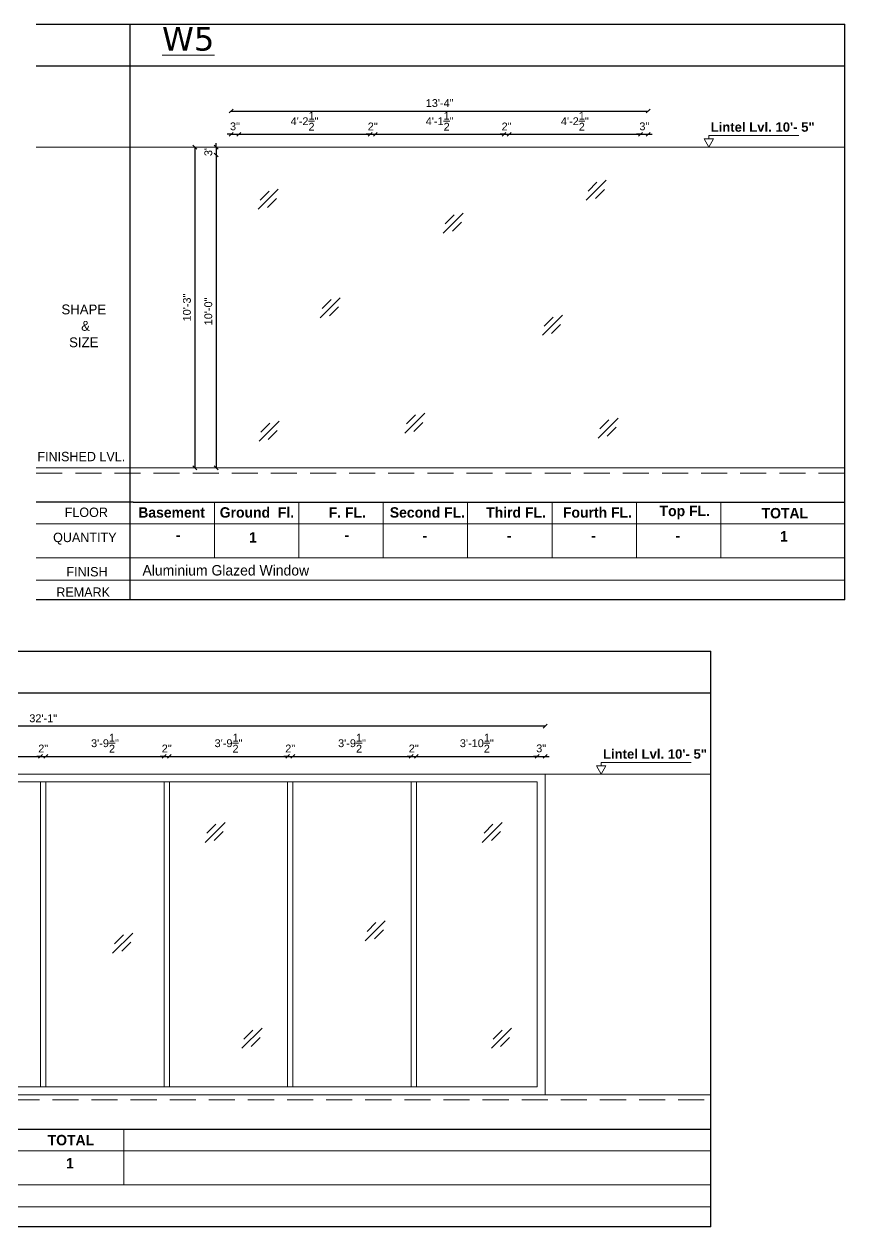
# Model space of a CAD drawing. Header units: inches. Extents: x 10755 to 33653, y -10992 to 10708.
# Drawn here: x 26152.4 to 26467.2, y 7801 to 8262.5 of the extents above; entities that cross this region are included whole.
import ezdxf

# ---------------------------------------------------------------- set-up
doc = ezdxf.new("R2010")
doc.units = ezdxf.units.IN
doc.header["$MEASUREMENT"] = 0
doc.linetypes.add('DASHED', pattern=[0.75, 0.5, -0.25])
for name, color, linetype, lineweight in [('Dimention', 4, 'Continuous', 15), ('ELE 2', 3, 'Continuous', 9), ('elevation - 1', 6, 'Continuous', 13), ('hatch3', 43, 'Continuous', 5), ('int dim', 6, 'Continuous', 15), ('PLASTER', 50, 'Continuous', 9), ('Text', 150, 'Continuous', 18), ('wall', 1, 'Continuous', 35)]:
    doc.layers.add(name, color=color, linetype=linetype, lineweight=lineweight)
doc.layers.add('ele 3', color=6, linetype='Continuous')
doc.layers.add('text 100', color=4, linetype='Continuous')
doc.styles.add('ordinary', font='arial.ttf')
doc.styles.add('SCALE 50', font='GOTHIC.TTF', dxfattribs={"height": 100})
doc.styles.get("Standard").update_dxf_attribs({"font": 'arial.ttf'})
doc.styles.add('Title Text', font='arialbd.ttf')
doc.dimstyles.new('Copy(2) of 96', dxfattribs={"dimtxt": 3, "dimasz": 1.5, "dimexe": 0.5, "dimexo": 0.5, "dimgap": 1.5, "dimtad": 1, "dimdec": 1, "dimzin": 11, "dimdsep": 46, "dimlunit": 4, "dimtxsty": 'ordinary', "dimblk": 'OBLIQUE', "dimcen": 0.09, "dimse1": 1, "dimse2": 1, "dimclrt": 7, "dimazin": 0, "dimtfac": 1, "dimtdec": 1, "dimtix": 1, "dimtmove": 2, "dimatfit": 3, "dimldrblk": 'leader', "dimfxl": 0.5, "dimfxlon": 1, "dimtolj": 1, "dimtzin": 0, "dimarcsym": 0})

# ---------------------------------------------------------------- blocks, each defined once
blk = doc.blocks.new('glass')
at = {"layer": 'Dimention'}
for p, q in [((25987.01, 7639.88), (25994.7, 7647.56)), ((25987.72, 7643.41), (25991.16, 7646.86)), ((25990.55, 7640.58), (25993.99, 7644.03))]:
    blk.add_line(p, q, dxfattribs=at)
blk = doc.blocks.new('w5')
at = {"layer": 'Dimention'}
for p in [(122.19, 43.67), (-3.59, 40.19), (67.35, 31.06), (20.19, -1.39), (105.41, -8.12), (52.58, -45.7), (-3.28, -48.81), (126.74, -47.59)]:
    blk.add_blockref('glass', p, dxfattribs=at)
blk = doc.blocks.new('*U1893')
blk.add_line((-3.85, 0), (3.85, 0))
blk.add_lwpolyline([(0, 0), (1.52, 2.64), (-1.52, 2.64)], close=True)
blk.add_lwpolyline([(0, 2.64), (0, 3.74), (28.74, 3.74)])
at = {"style": 'Title Text'}
blk.add_attdef('SILL', (0.57, 4.95), '', height=3, dxfattribs=at)
blk = doc.blocks.new('_Oblique')
at = {"layer": 'wall', "color": 0, "lineweight": -2}
blk.add_line((-0.5, -0.5), (0.5, 0.5), dxfattribs=at)
blk = doc.blocks.new('*D3497')
at = {"layer": 'Defpoints', "color": 0, "transparency": 16777216}
for p in [(26231.8, 8215.23), (26226.12, 8212.23), (26234.8, 8212.23)]:
    blk.add_point(p, dxfattribs=at)
at = {"layer": 'Dimention', "color": 0, "lineweight": -2, "transparency": 16777216}
for p, q in [((26226.12, 8215.23), (26226.12, 8216.73)), ((26226.12, 8215.23), (26226.12, 8212.23)), ((26226.12, 8212.23), (26226.12, 8210.73))]:
    blk.add_line(p, q, dxfattribs=at)
at = {"layer": 'Dimention', "color": 0, "lineweight": -2, "transparency": 16777216, "xscale": 1.5, "yscale": 1.5, "zscale": 1.5}
for p, rotation in [((26226.12, 8215.23), 270), ((26226.12, 8212.23), 90)]:
    blk.add_blockref('_Oblique', p, dxfattribs=dict(at, rotation=rotation))
at = {"layer": 'Dimention', "color": 7, "transparency": 16777216, "insert": (26223.09, 8213.73), "char_height": 3, "attachment_point": 5, "rotation": 90, "style": 'ordinary'}
blk.add_mtext('\\A1;3"', dxfattribs=at)
blk = doc.blocks.new('leader')
blk.add_solid([(-1.34, 0.32), (0, 0), (-1.34, -0.32)])
blk = doc.blocks.new('*D3498')
at = {"layer": 'Defpoints', "color": 0, "transparency": 16777216}
for p in [(26234.8, 8212.23), (26226.12, 8092.23), (26231.8, 8092.23)]:
    blk.add_point(p, dxfattribs=at)
at = {"layer": 'Dimention', "color": 0, "lineweight": -2, "transparency": 16777216}
blk.add_line((26226.12, 8212.23), (26226.12, 8092.23), dxfattribs=at)
at = {"layer": 'Dimention', "color": 0, "lineweight": -2, "transparency": 16777216, "xscale": 1.5, "yscale": 1.5, "zscale": 1.5}
for p, rotation in [((26226.12, 8212.23), 90), ((26226.12, 8092.23), 270)]:
    blk.add_blockref('_Oblique', p, dxfattribs=dict(at, rotation=rotation))
at = {"layer": 'Dimention', "color": 7, "transparency": 16777216, "insert": (26223.09, 8152.23), "char_height": 3, "attachment_point": 5, "rotation": 90, "style": 'ordinary'}
blk.add_mtext('\\A1;10\'-0"', dxfattribs=at)
blk = doc.blocks.new('*D3499')
at = {"layer": 'Defpoints', "color": 0, "transparency": 16777216}
for p in [(26234.8, 8220.18), (26231.8, 8215.23), (26234.8, 8212.23)]:
    blk.add_point(p, dxfattribs=at)
at = {"layer": 'Dimention', "color": 0, "lineweight": -2, "transparency": 16777216}
for p, q in [((26231.8, 8220.18), (26230.3, 8220.18)), ((26231.8, 8220.18), (26234.8, 8220.18)), ((26234.8, 8220.18), (26236.3, 8220.18))]:
    blk.add_line(p, q, dxfattribs=at)
at = {"layer": 'Dimention', "color": 0, "lineweight": -2, "transparency": 16777216, "xscale": 1.5, "yscale": 1.5, "zscale": 1.5}
blk.add_blockref('_Oblique', (26231.8, 8220.18), dxfattribs=at)
at = {"layer": 'Dimention', "color": 0, "lineweight": -2, "transparency": 16777216, "xscale": 1.5, "yscale": 1.5, "zscale": 1.5, "rotation": 180}
blk.add_blockref('_Oblique', (26234.8, 8220.18), dxfattribs=at)
at = {"layer": 'Dimention', "color": 7, "transparency": 16777216, "insert": (26233.3, 8223.22), "char_height": 3, "attachment_point": 5, "style": 'ordinary'}
blk.add_mtext('\\A1;3"', dxfattribs=at)
blk = doc.blocks.new('*D3500')
at = {"layer": 'Defpoints', "color": 0, "transparency": 16777216}
for p in [(26285.14, 8220.18), (26234.8, 8212.23), (26285.14, 8212.23)]:
    blk.add_point(p, dxfattribs=at)
at = {"layer": 'Dimention', "color": 0, "lineweight": -2, "transparency": 16777216}
blk.add_line((26234.8, 8220.18), (26285.14, 8220.18), dxfattribs=at)
at = {"layer": 'Dimention', "color": 0, "lineweight": -2, "transparency": 16777216, "xscale": 1.5, "yscale": 1.5, "zscale": 1.5, "rotation": 180}
blk.add_blockref('_Oblique', (26234.8, 8220.18), dxfattribs=at)
at = {"layer": 'Dimention', "color": 0, "lineweight": -2, "transparency": 16777216, "xscale": 1.5, "yscale": 1.5, "zscale": 1.5}
blk.add_blockref('_Oblique', (26285.14, 8220.18), dxfattribs=at)
at = {"layer": 'Dimention', "color": 7, "transparency": 16777216, "insert": (26259.97, 8225.2), "char_height": 3, "attachment_point": 5, "style": 'ordinary'}
blk.add_mtext('\\A1;4\'-2{\\H1.000000x;\\S1/2;}"', dxfattribs=at)
blk = doc.blocks.new('*D3501')
at = {"layer": 'Defpoints', "color": 0, "transparency": 16777216}
for p in [(26287.14, 8220.18), (26285.14, 8212.23), (26287.14, 8212.23)]:
    blk.add_point(p, dxfattribs=at)
at = {"layer": 'Dimention', "color": 0, "lineweight": -2, "transparency": 16777216}
for p, q in [((26285.14, 8220.18), (26283.64, 8220.18)), ((26285.14, 8220.18), (26287.14, 8220.18)), ((26287.14, 8220.18), (26288.64, 8220.18))]:
    blk.add_line(p, q, dxfattribs=at)
at = {"layer": 'Dimention', "color": 0, "lineweight": -2, "transparency": 16777216, "xscale": 1.5, "yscale": 1.5, "zscale": 1.5}
blk.add_blockref('_Oblique', (26285.14, 8220.18), dxfattribs=at)
at = {"layer": 'Dimention', "color": 0, "lineweight": -2, "transparency": 16777216, "xscale": 1.5, "yscale": 1.5, "zscale": 1.5, "rotation": 180}
blk.add_blockref('_Oblique', (26287.14, 8220.18), dxfattribs=at)
at = {"layer": 'Dimention', "color": 7, "transparency": 16777216, "insert": (26286.14, 8223.19), "char_height": 3, "attachment_point": 5, "style": 'ordinary'}
blk.add_mtext('\\A1;2"', dxfattribs=at)
blk = doc.blocks.new('*D3502')
at = {"layer": 'Defpoints', "color": 0, "transparency": 16777216}
for p in [(26336.47, 8220.18), (26287.14, 8212.23), (26336.47, 8212.23)]:
    blk.add_point(p, dxfattribs=at)
at = {"layer": 'Dimention', "color": 0, "lineweight": -2, "transparency": 16777216}
blk.add_line((26287.14, 8220.18), (26336.47, 8220.18), dxfattribs=at)
at = {"layer": 'Dimention', "color": 0, "lineweight": -2, "transparency": 16777216, "xscale": 1.5, "yscale": 1.5, "zscale": 1.5, "rotation": 180}
blk.add_blockref('_Oblique', (26287.14, 8220.18), dxfattribs=at)
at = {"layer": 'Dimention', "color": 0, "lineweight": -2, "transparency": 16777216, "xscale": 1.5, "yscale": 1.5, "zscale": 1.5}
blk.add_blockref('_Oblique', (26336.47, 8220.18), dxfattribs=at)
at = {"layer": 'Dimention', "color": 7, "transparency": 16777216, "insert": (26311.8, 8225.2), "char_height": 3, "attachment_point": 5, "style": 'ordinary'}
blk.add_mtext('\\A1;4\'-1{\\H1.000000x;\\S1/2;}"', dxfattribs=at)
blk = doc.blocks.new('*D3503')
at = {"layer": 'Defpoints', "color": 0, "transparency": 16777216}
for p in [(26338.47, 8220.18), (26336.47, 8212.23), (26338.47, 8212.23)]:
    blk.add_point(p, dxfattribs=at)
at = {"layer": 'Dimention', "color": 0, "lineweight": -2, "transparency": 16777216}
for p, q in [((26336.47, 8220.18), (26334.97, 8220.18)), ((26336.47, 8220.18), (26338.47, 8220.18)), ((26338.47, 8220.18), (26339.97, 8220.18))]:
    blk.add_line(p, q, dxfattribs=at)
at = {"layer": 'Dimention', "color": 0, "lineweight": -2, "transparency": 16777216, "xscale": 1.5, "yscale": 1.5, "zscale": 1.5}
blk.add_blockref('_Oblique', (26336.47, 8220.18), dxfattribs=at)
at = {"layer": 'Dimention', "color": 0, "lineweight": -2, "transparency": 16777216, "xscale": 1.5, "yscale": 1.5, "zscale": 1.5, "rotation": 180}
blk.add_blockref('_Oblique', (26338.47, 8220.18), dxfattribs=at)
at = {"layer": 'Dimention', "color": 7, "transparency": 16777216, "insert": (26337.47, 8223.19), "char_height": 3, "attachment_point": 5, "style": 'ordinary'}
blk.add_mtext('\\A1;2"', dxfattribs=at)
blk = doc.blocks.new('*D3504')
at = {"layer": 'Defpoints', "color": 0, "transparency": 16777216}
for p in [(26388.8, 8220.18), (26338.47, 8212.23), (26388.8, 8212.23)]:
    blk.add_point(p, dxfattribs=at)
at = {"layer": 'Dimention', "color": 0, "lineweight": -2, "transparency": 16777216}
blk.add_line((26338.47, 8220.18), (26388.8, 8220.18), dxfattribs=at)
at = {"layer": 'Dimention', "color": 0, "lineweight": -2, "transparency": 16777216, "xscale": 1.5, "yscale": 1.5, "zscale": 1.5, "rotation": 180}
blk.add_blockref('_Oblique', (26338.47, 8220.18), dxfattribs=at)
at = {"layer": 'Dimention', "color": 0, "lineweight": -2, "transparency": 16777216, "xscale": 1.5, "yscale": 1.5, "zscale": 1.5}
blk.add_blockref('_Oblique', (26388.8, 8220.18), dxfattribs=at)
at = {"layer": 'Dimention', "color": 7, "transparency": 16777216, "insert": (26363.64, 8225.2), "char_height": 3, "attachment_point": 5, "style": 'ordinary'}
blk.add_mtext('\\A1;4\'-2{\\H1.000000x;\\S1/2;}"', dxfattribs=at)
blk = doc.blocks.new('*D3505')
at = {"layer": 'Defpoints', "color": 0, "transparency": 16777216}
for p in [(26391.8, 8220.18), (26391.8, 8215.23), (26388.8, 8212.23)]:
    blk.add_point(p, dxfattribs=at)
at = {"layer": 'Dimention', "color": 0, "lineweight": -2, "transparency": 16777216}
for p, q in [((26388.8, 8220.18), (26387.3, 8220.18)), ((26388.8, 8220.18), (26391.8, 8220.18)), ((26391.8, 8220.18), (26393.3, 8220.18))]:
    blk.add_line(p, q, dxfattribs=at)
at = {"layer": 'Dimention', "color": 0, "lineweight": -2, "transparency": 16777216, "xscale": 1.5, "yscale": 1.5, "zscale": 1.5}
blk.add_blockref('_Oblique', (26388.8, 8220.18), dxfattribs=at)
at = {"layer": 'Dimention', "color": 0, "lineweight": -2, "transparency": 16777216, "xscale": 1.5, "yscale": 1.5, "zscale": 1.5, "rotation": 180}
blk.add_blockref('_Oblique', (26391.8, 8220.18), dxfattribs=at)
at = {"layer": 'Dimention', "color": 7, "transparency": 16777216, "insert": (26390.3, 8223.22), "char_height": 3, "attachment_point": 5, "style": 'ordinary'}
blk.add_mtext('\\A1;3"', dxfattribs=at)
blk = doc.blocks.new('*D3454')
at = {"layer": 'Defpoints', "color": 0, "transparency": 16777216}
for p in [(26391.8, 8229.12), (26231.8, 8215.23), (26391.8, 8215.23)]:
    blk.add_point(p, dxfattribs=at)
at = {"layer": 'Dimention', "color": 0, "lineweight": -2, "transparency": 16777216}
blk.add_line((26231.8, 8229.12), (26391.8, 8229.12), dxfattribs=at)
at = {"layer": 'Dimention', "color": 0, "lineweight": -2, "transparency": 16777216, "xscale": 1.5, "yscale": 1.5, "zscale": 1.5, "rotation": 180}
blk.add_blockref('_Oblique', (26231.8, 8229.12), dxfattribs=at)
at = {"layer": 'Dimention', "color": 0, "lineweight": -2, "transparency": 16777216, "xscale": 1.5, "yscale": 1.5, "zscale": 1.5}
blk.add_blockref('_Oblique', (26391.8, 8229.12), dxfattribs=at)
at = {"layer": 'Dimention', "color": 7, "transparency": 16777216, "insert": (26311.8, 8232.15), "char_height": 3, "attachment_point": 5, "style": 'ordinary'}
blk.add_mtext('\\A1;13\'-4"', dxfattribs=at)
blk = doc.blocks.new('*D3455')
at = {"layer": 'Defpoints', "color": 0, "transparency": 16777216}
for p in [(26231.8, 8215.23), (26217.93, 8092.23), (26231.8, 8092.23)]:
    blk.add_point(p, dxfattribs=at)
at = {"layer": 'Dimention', "color": 0, "lineweight": -2, "transparency": 16777216}
blk.add_line((26217.93, 8215.23), (26217.93, 8092.23), dxfattribs=at)
at = {"layer": 'Dimention', "color": 0, "lineweight": -2, "transparency": 16777216, "xscale": 1.5, "yscale": 1.5, "zscale": 1.5}
for p, rotation in [((26217.93, 8215.23), 90), ((26217.93, 8092.23), 270)]:
    blk.add_blockref('_Oblique', p, dxfattribs=dict(at, rotation=rotation))
at = {"layer": 'Dimention', "color": 7, "transparency": 16777216, "insert": (26214.89, 8153.73), "char_height": 3, "attachment_point": 5, "rotation": 90, "style": 'ordinary'}
blk.add_mtext('\\A1;10\'-3"', dxfattribs=at)
blk = doc.blocks.new('w7')
at = {"layer": 'elevation - 1'}
for p, q in [((26238.15, 7700.43), (26238.15, 7583.43)), ((26240.15, 7700.43), (26240.15, 7583.43)), ((26285.52, 7700.43), (26285.52, 7583.43)), ((26287.52, 7700.43), (26287.52, 7583.43)), ((26332.89, 7700.43), (26332.89, 7583.43)), ((26334.89, 7700.43), (26334.89, 7583.43)), ((26380.26, 7700.43), (26380.26, 7583.43)), ((26382.26, 7700.43), (26382.26, 7583.43)), ((26427.62, 7700.43), (26427.62, 7583.43)), ((26429.62, 7700.43), (26429.62, 7583.43)), ((26474.99, 7700.43), (26474.99, 7583.43)), ((26476.99, 7700.43), (26476.99, 7583.43)), ((26522.36, 7700.43), (26522.36, 7583.43)), ((26524.36, 7700.43), (26524.36, 7583.43))]:
    blk.add_line(p, q, dxfattribs=at)
for points in [[(26188.78, 7580.43), (26188.78, 7703.43), (26573.73, 7703.43), (26573.73, 7580.43)], [(26191.78, 7583.43), (26191.78, 7700.43), (26570.73, 7700.43), (26570.73, 7583.43)]]:
    blk.add_lwpolyline(points, close=True, dxfattribs=at)
at = {"layer": 'Dimention'}
for p in [(211.67, 46.84), (374.81, 38.55), (456.3, 37.37), (562.59, 37.37), (285.53, 34.55), (238.39, -4.36), (325.53, -4.4), (517.71, -0.36), (420.87, -5.08), (210.23, -40.68), (362.99, -42.82), (470.47, -41.64), (566.13, -41.64), (275.11, -48.21)]:
    blk.add_blockref('glass', p, dxfattribs=at)
blk = doc.blocks.new('*D3486')
at = {"layer": 'Defpoints', "color": 0, "transparency": 16777216}
for p in [(26158.76, 7981.52), (26113.4, 7971.68), (26158.76, 7971.68)]:
    blk.add_point(p, dxfattribs=at)
at = {"layer": 'Dimention', "color": 0, "lineweight": -2, "transparency": 16777216}
blk.add_line((26113.4, 7981.52), (26158.76, 7981.52), dxfattribs=at)
at = {"layer": 'Dimention', "color": 0, "lineweight": -2, "transparency": 16777216, "xscale": 1.5, "yscale": 1.5, "zscale": 1.5, "rotation": 180}
blk.add_blockref('_Oblique', (26113.4, 7981.52), dxfattribs=at)
at = {"layer": 'Dimention', "color": 0, "lineweight": -2, "transparency": 16777216, "xscale": 1.5, "yscale": 1.5, "zscale": 1.5}
blk.add_blockref('_Oblique', (26158.76, 7981.52), dxfattribs=at)
at = {"layer": 'Dimention', "color": 7, "transparency": 16777216, "insert": (26136.08, 7986.56), "char_height": 3, "attachment_point": 5, "style": 'ordinary'}
blk.add_mtext('\\A1;3\'-9{\\H1.000000x;\\S1/2;}"', dxfattribs=at)
blk = doc.blocks.new('*D3487')
at = {"layer": 'Defpoints', "color": 0, "transparency": 16777216}
for p in [(26160.76, 7981.52), (26158.76, 7971.68), (26160.76, 7971.68)]:
    blk.add_point(p, dxfattribs=at)
at = {"layer": 'Dimention', "color": 0, "lineweight": -2, "transparency": 16777216}
for p, q in [((26158.76, 7981.52), (26157.26, 7981.52)), ((26158.76, 7981.52), (26160.76, 7981.52)), ((26160.76, 7981.52), (26162.26, 7981.52))]:
    blk.add_line(p, q, dxfattribs=at)
at = {"layer": 'Dimention', "color": 0, "lineweight": -2, "transparency": 16777216, "xscale": 1.5, "yscale": 1.5, "zscale": 1.5}
blk.add_blockref('_Oblique', (26158.76, 7981.52), dxfattribs=at)
at = {"layer": 'Dimention', "color": 0, "lineweight": -2, "transparency": 16777216, "xscale": 1.5, "yscale": 1.5, "zscale": 1.5, "rotation": 180}
blk.add_blockref('_Oblique', (26160.76, 7981.52), dxfattribs=at)
at = {"layer": 'Dimention', "color": 7, "transparency": 16777216, "insert": (26159.76, 7984.53), "char_height": 3, "attachment_point": 5, "style": 'ordinary'}
blk.add_mtext('\\A1;2"', dxfattribs=at)
blk = doc.blocks.new('*D3488')
at = {"layer": 'Defpoints', "color": 0, "transparency": 16777216}
for p in [(26206.13, 7981.52), (26160.76, 7971.68), (26206.13, 7971.68)]:
    blk.add_point(p, dxfattribs=at)
at = {"layer": 'Dimention', "color": 0, "lineweight": -2, "transparency": 16777216}
blk.add_line((26160.76, 7981.52), (26206.13, 7981.52), dxfattribs=at)
at = {"layer": 'Dimention', "color": 0, "lineweight": -2, "transparency": 16777216, "xscale": 1.5, "yscale": 1.5, "zscale": 1.5, "rotation": 180}
blk.add_blockref('_Oblique', (26160.76, 7981.52), dxfattribs=at)
at = {"layer": 'Dimention', "color": 0, "lineweight": -2, "transparency": 16777216, "xscale": 1.5, "yscale": 1.5, "zscale": 1.5}
blk.add_blockref('_Oblique', (26206.13, 7981.52), dxfattribs=at)
at = {"layer": 'Dimention', "color": 7, "transparency": 16777216, "insert": (26183.45, 7986.56), "char_height": 3, "attachment_point": 5, "style": 'ordinary'}
blk.add_mtext('\\A1;3\'-9{\\H1.000000x;\\S1/2;}"', dxfattribs=at)
blk = doc.blocks.new('*D3489')
at = {"layer": 'Defpoints', "color": 0, "transparency": 16777216}
for p in [(26208.13, 7981.52), (26206.13, 7971.68), (26208.13, 7971.68)]:
    blk.add_point(p, dxfattribs=at)
at = {"layer": 'Dimention', "color": 0, "lineweight": -2, "transparency": 16777216}
for p, q in [((26206.13, 7981.52), (26204.63, 7981.52)), ((26206.13, 7981.52), (26208.13, 7981.52)), ((26208.13, 7981.52), (26209.63, 7981.52))]:
    blk.add_line(p, q, dxfattribs=at)
at = {"layer": 'Dimention', "color": 0, "lineweight": -2, "transparency": 16777216, "xscale": 1.5, "yscale": 1.5, "zscale": 1.5}
blk.add_blockref('_Oblique', (26206.13, 7981.52), dxfattribs=at)
at = {"layer": 'Dimention', "color": 0, "lineweight": -2, "transparency": 16777216, "xscale": 1.5, "yscale": 1.5, "zscale": 1.5, "rotation": 180}
blk.add_blockref('_Oblique', (26208.13, 7981.52), dxfattribs=at)
at = {"layer": 'Dimention', "color": 7, "transparency": 16777216, "insert": (26207.13, 7984.53), "char_height": 3, "attachment_point": 5, "style": 'ordinary'}
blk.add_mtext('\\A1;2"', dxfattribs=at)
blk = doc.blocks.new('*D3490')
at = {"layer": 'Defpoints', "color": 0, "transparency": 16777216}
for p in [(26253.5, 7981.52), (26208.13, 7971.68), (26253.5, 7971.68)]:
    blk.add_point(p, dxfattribs=at)
at = {"layer": 'Dimention', "color": 0, "lineweight": -2, "transparency": 16777216}
blk.add_line((26208.13, 7981.52), (26253.5, 7981.52), dxfattribs=at)
at = {"layer": 'Dimention', "color": 0, "lineweight": -2, "transparency": 16777216, "xscale": 1.5, "yscale": 1.5, "zscale": 1.5, "rotation": 180}
blk.add_blockref('_Oblique', (26208.13, 7981.52), dxfattribs=at)
at = {"layer": 'Dimention', "color": 0, "lineweight": -2, "transparency": 16777216, "xscale": 1.5, "yscale": 1.5, "zscale": 1.5}
blk.add_blockref('_Oblique', (26253.5, 7981.52), dxfattribs=at)
at = {"layer": 'Dimention', "color": 7, "transparency": 16777216, "insert": (26230.82, 7986.56), "char_height": 3, "attachment_point": 5, "style": 'ordinary'}
blk.add_mtext('\\A1;3\'-9{\\H1.000000x;\\S1/2;}"', dxfattribs=at)
blk = doc.blocks.new('*D3491')
at = {"layer": 'Defpoints', "color": 0, "transparency": 16777216}
for p in [(26255.5, 7981.52), (26253.5, 7971.68), (26255.5, 7971.68)]:
    blk.add_point(p, dxfattribs=at)
at = {"layer": 'Dimention', "color": 0, "lineweight": -2, "transparency": 16777216}
for p, q in [((26253.5, 7981.52), (26252, 7981.52)), ((26253.5, 7981.52), (26255.5, 7981.52)), ((26255.5, 7981.52), (26257, 7981.52))]:
    blk.add_line(p, q, dxfattribs=at)
at = {"layer": 'Dimention', "color": 0, "lineweight": -2, "transparency": 16777216, "xscale": 1.5, "yscale": 1.5, "zscale": 1.5}
blk.add_blockref('_Oblique', (26253.5, 7981.52), dxfattribs=at)
at = {"layer": 'Dimention', "color": 0, "lineweight": -2, "transparency": 16777216, "xscale": 1.5, "yscale": 1.5, "zscale": 1.5, "rotation": 180}
blk.add_blockref('_Oblique', (26255.5, 7981.52), dxfattribs=at)
at = {"layer": 'Dimention', "color": 7, "transparency": 16777216, "insert": (26254.5, 7984.53), "char_height": 3, "attachment_point": 5, "style": 'ordinary'}
blk.add_mtext('\\A1;2"', dxfattribs=at)
blk = doc.blocks.new('*D3492')
at = {"layer": 'Defpoints', "color": 0, "transparency": 16777216}
for p in [(26300.87, 7981.52), (26255.5, 7971.68), (26300.87, 7971.68)]:
    blk.add_point(p, dxfattribs=at)
at = {"layer": 'Dimention', "color": 0, "lineweight": -2, "transparency": 16777216}
blk.add_line((26255.5, 7981.52), (26300.87, 7981.52), dxfattribs=at)
at = {"layer": 'Dimention', "color": 0, "lineweight": -2, "transparency": 16777216, "xscale": 1.5, "yscale": 1.5, "zscale": 1.5, "rotation": 180}
blk.add_blockref('_Oblique', (26255.5, 7981.52), dxfattribs=at)
at = {"layer": 'Dimention', "color": 0, "lineweight": -2, "transparency": 16777216, "xscale": 1.5, "yscale": 1.5, "zscale": 1.5}
blk.add_blockref('_Oblique', (26300.87, 7981.52), dxfattribs=at)
at = {"layer": 'Dimention', "color": 7, "transparency": 16777216, "insert": (26278.19, 7986.56), "char_height": 3, "attachment_point": 5, "style": 'ordinary'}
blk.add_mtext('\\A1;3\'-9{\\H1.000000x;\\S1/2;}"', dxfattribs=at)
blk = doc.blocks.new('*D3493')
at = {"layer": 'Defpoints', "color": 0, "transparency": 16777216}
for p in [(26302.87, 7981.52), (26300.87, 7971.68), (26302.87, 7971.68)]:
    blk.add_point(p, dxfattribs=at)
at = {"layer": 'Dimention', "color": 0, "lineweight": -2, "transparency": 16777216}
for p, q in [((26300.87, 7981.52), (26299.37, 7981.52)), ((26300.87, 7981.52), (26302.87, 7981.52)), ((26302.87, 7981.52), (26304.37, 7981.52))]:
    blk.add_line(p, q, dxfattribs=at)
at = {"layer": 'Dimention', "color": 0, "lineweight": -2, "transparency": 16777216, "xscale": 1.5, "yscale": 1.5, "zscale": 1.5}
blk.add_blockref('_Oblique', (26300.87, 7981.52), dxfattribs=at)
at = {"layer": 'Dimention', "color": 0, "lineweight": -2, "transparency": 16777216, "xscale": 1.5, "yscale": 1.5, "zscale": 1.5, "rotation": 180}
blk.add_blockref('_Oblique', (26302.87, 7981.52), dxfattribs=at)
at = {"layer": 'Dimention', "color": 7, "transparency": 16777216, "insert": (26301.87, 7984.53), "char_height": 3, "attachment_point": 5, "style": 'ordinary'}
blk.add_mtext('\\A1;2"', dxfattribs=at)
blk = doc.blocks.new('*D3494')
at = {"layer": 'Defpoints', "color": 0, "transparency": 16777216}
for p in [(26349.24, 7981.52), (26302.87, 7971.68), (26349.24, 7971.68)]:
    blk.add_point(p, dxfattribs=at)
at = {"layer": 'Dimention', "color": 0, "lineweight": -2, "transparency": 16777216}
blk.add_line((26302.87, 7981.52), (26349.24, 7981.52), dxfattribs=at)
at = {"layer": 'Dimention', "color": 0, "lineweight": -2, "transparency": 16777216, "xscale": 1.5, "yscale": 1.5, "zscale": 1.5, "rotation": 180}
blk.add_blockref('_Oblique', (26302.87, 7981.52), dxfattribs=at)
at = {"layer": 'Dimention', "color": 0, "lineweight": -2, "transparency": 16777216, "xscale": 1.5, "yscale": 1.5, "zscale": 1.5}
blk.add_blockref('_Oblique', (26349.24, 7981.52), dxfattribs=at)
at = {"layer": 'Dimention', "color": 7, "transparency": 16777216, "insert": (26326.05, 7986.56), "char_height": 3, "attachment_point": 5, "style": 'ordinary'}
blk.add_mtext('\\A1;3\'-10{\\H1.000000x;\\S1/2;}"', dxfattribs=at)
blk = doc.blocks.new('*D3495')
at = {"layer": 'Defpoints', "color": 0, "transparency": 16777216}
for p in [(26352.24, 7981.52), (26349.24, 7971.68), (26352.24, 7974.68)]:
    blk.add_point(p, dxfattribs=at)
at = {"layer": 'Dimention', "color": 0, "lineweight": -2, "transparency": 16777216}
for p, q in [((26349.24, 7981.52), (26347.74, 7981.52)), ((26349.24, 7981.52), (26352.24, 7981.52)), ((26352.24, 7981.52), (26353.74, 7981.52))]:
    blk.add_line(p, q, dxfattribs=at)
at = {"layer": 'Dimention', "color": 0, "lineweight": -2, "transparency": 16777216, "xscale": 1.5, "yscale": 1.5, "zscale": 1.5}
blk.add_blockref('_Oblique', (26349.24, 7981.52), dxfattribs=at)
at = {"layer": 'Dimention', "color": 0, "lineweight": -2, "transparency": 16777216, "xscale": 1.5, "yscale": 1.5, "zscale": 1.5, "rotation": 180}
blk.add_blockref('_Oblique', (26352.24, 7981.52), dxfattribs=at)
at = {"layer": 'Dimention', "color": 7, "transparency": 16777216, "insert": (26350.74, 7984.56), "char_height": 3, "attachment_point": 5, "style": 'ordinary'}
blk.add_mtext('\\A1;3"', dxfattribs=at)
blk = doc.blocks.new('*D3496')
at = {"layer": 'Defpoints', "color": 0, "transparency": 16777216}
for p in [(25967.29, 7993.07), (25967.29, 7974.68), (26352.24, 7974.68)]:
    blk.add_point(p, dxfattribs=at)
at = {"layer": 'Dimention', "color": 0, "lineweight": -2, "transparency": 16777216}
blk.add_line((26352.24, 7993.07), (25967.29, 7993.07), dxfattribs=at)
at = {"layer": 'Dimention', "color": 0, "lineweight": -2, "transparency": 16777216, "xscale": 1.5, "yscale": 1.5, "zscale": 1.5, "rotation": 180}
blk.add_blockref('_Oblique', (25967.29, 7993.07), dxfattribs=at)
at = {"layer": 'Dimention', "color": 0, "lineweight": -2, "transparency": 16777216, "xscale": 1.5, "yscale": 1.5, "zscale": 1.5}
blk.add_blockref('_Oblique', (26352.24, 7993.07), dxfattribs=at)
at = {"layer": 'Dimention', "color": 7, "transparency": 16777216, "insert": (26159.76, 7996.1), "char_height": 3, "attachment_point": 5, "style": 'ordinary'}
blk.add_mtext('\\A1;32\'-1"', dxfattribs=at)

msp = doc.modelspace()

# ---------------------------------------------------------------- linework, layer by layer
at = {"layer": 'ELE 2', "ltscale": 12}
for p, q in [((26225.464, 8057.706), (26225.464, 8079.001)), ((26257.822, 8057.706), (26257.822, 8079.001)), ((26290.181, 8057.706), (26290.181, 8079.001)), ((26322.539, 8057.706), (26322.539, 8079.001)), ((26354.898, 8057.706), (26354.898, 8079.001)), ((26387.256, 8057.706), (26387.256, 8079.001)), ((26419.615, 8057.706), (26419.615, 8079.001)), ((26467.235, 8070.744), (26157.082, 8070.744)), ((26467.235, 8057.706), (26157.082, 8057.706)), ((26467.235, 8049.166), (26157.082, 8049.166)), ((26190.623, 7817.157), (26190.623, 7838.451)), ((26415.769, 7830.194), (25923.276, 7830.194)), ((26415.769, 7817.157), (25923.276, 7817.157)), ((26415.769, 7808.616), (25923.276, 7808.616))]:
    msp.add_line(p, q, dxfattribs=at)
at = {"layer": 'ele 3', "ltscale": 12}
for p, q in [((26157.082, 8262.487), (26467.235, 8262.487)), ((26193.105, 8041.508), (26193.105, 8262.487)), ((26467.235, 8041.508), (26467.235, 8262.487)), ((26157.082, 8246.462), (26467.235, 8246.462)), ((26194.284, 8079.001), (26157.082, 8079.001)), ((26194.284, 8079.001), (26467.235, 8079.001)), ((26467.235, 8041.508), (26157.082, 8041.508)), ((25923.276, 8021.938), (26415.769, 8021.938)), ((26415.769, 7800.958), (26415.769, 8021.938)), ((25923.276, 8005.912), (26415.769, 8005.912)), ((25923.276, 7838.451), (26415.769, 7838.451)), ((26415.769, 7800.958), (25923.276, 7800.958))]:
    msp.add_line(p, q, dxfattribs=at)
at = {"layer": 'hatch3', "linetype": 'DASHED', "lineweight": 0, "ltscale": 20}
for p, q in [((26157.082, 8090.229), (26467.235, 8090.229)), ((25923.276, 7849.68), (26415.769, 7849.68))]:
    msp.add_line(p, q, dxfattribs=at)
at = {"layer": 'PLASTER', "ltscale": 50}
for p, q in [((26157.082, 8215.229), (26467.235, 8215.229)), ((26157.082, 8092.229), (26467.235, 8092.229)), ((25923.276, 7974.68), (26415.769, 7974.68)), ((25923.276, 7851.68), (26415.769, 7851.68))]:
    msp.add_line(p, q, dxfattribs=at)

# ---------------------------------------------------------------- block references
at = {"layer": 'Dimention'}
msp.add_blockref('w5', (258.795, 511.33), dxfattribs=at)
at = {"layer": 'Dimention', "color": 2}
msp.add_blockref('w7', (-221.491, 271.249), dxfattribs=at)
at = {"layer": 'int dim', "xscale": 1.199999999953434, "yscale": 1.199999999953434, "zscale": 1.199999999953434}
for p in [(26415.043, 8215.229), (26373.752, 7974.68)]:
    msp.add_blockref('*U1893', p, dxfattribs=at).add_auto_attribs({'SILL': 'Lintel Lvl. 10\'- 5"'})

# ---------------------------------------------------------------- texts
at = {"layer": 'Text', "ltscale": 100, "style": 'SCALE 50'}
for s, p in [('QUANTITY', (26163.55, 8063.72)), ('FINISH', (26168.659, 8050.566)), ('REMARK', (26164.78, 8042.723))]:
    msp.add_text(s, height=3.6, dxfattribs=at).set_placement(p)
at = {"layer": 'Text', "insert": (26205.328, 8261.318), "char_height": 9, "width": 62.34375, "attachment_point": 1}
msp.add_mtext('{\\fVerdana|b0|i0|c0|p34;\\LW5}', dxfattribs=at)
at = {"layer": 'Text', "ltscale": 100, "style": 'SCALE 50'}
for s, insert, char_height, width, attachment_point in [('{\\H1.05x;SHAPE\\P & \\PSIZE}', (26175.311, 8146.66), 3.6, 26.74181, 5), ('FLOOR ', (26167.987, 8076.967), 3.6, 17.88742, 1), ('{\\fCentury Gothic|b1|i0|c0|p34;Basement}', (26208.991, 8075.077), 4, 40.38197, 5), ('{\\fCentury Gothic|b1|i0|c0|p34;Ground  Fl.}', (26241.717, 8075.077), 4, 40.38197, 5), ('{\\fCentury Gothic|b1|i0|c0|p34;F. FL.}', (26276.362, 8075.077), 4, 40.38197, 5), ('{\\fCentury Gothic|b1|i0|c0|p34;Second FL.}', (26307.098, 8075.077), 4, 40.38197, 5), ('{\\fCentury Gothic|b1|i0|c0|p34;Third FL.}', (26341.079, 8075.077), 4, 40.38197, 5), ('{\\fCentury Gothic|b1|i0|c0|p34;Fourth FL.}', (26372.316, 8075.077), 4, 40.38197, 5), ('{\\fCentury Gothic|b1|i0|c0|p34;Top FL.}', (26405.796, 8075.077), 4, 40.38197, 5), ('{\\fCentury Gothic|b1|i0|c0|p34;TOTAL}', (26444.186, 8074.793), 4, 40.38197, 5), ('{\\fCentury Gothic|b1|i0|c0|p34;1}', (26443.825, 8065.931), 4, 40.38197, 5), ('{\\fCentury Gothic|b1|i0|c0|p34;-}', (26211.508, 8066.459), 4, 40.38197, 5), ('{\\fCentury Gothic|b1|i0|c0|p34;1}', (26240.171, 8065.493), 4, 40.38197, 5), ('{\\fCentury Gothic|b1|i0|c0|p34;-}', (26276.225, 8066.459), 4, 40.38197, 5), ('{\\fCentury Gothic|b1|i0|c0|p34;-}', (26306.111, 8066.243), 4, 40.38197, 5), ('{\\fCentury Gothic|b1|i0|c0|p34;-}', (26338.469, 8066.243), 4, 40.38197, 5), ('{\\fCentury Gothic|b1|i0|c0|p34;-}', (26370.828, 8066.243), 4, 40.38197, 5), ('{\\fCentury Gothic|b1|i0|c0|p34;-}', (26403.186, 8066.243), 4, 40.38197, 5), ('Aluminium Glazed Window', (26197.829, 8052.874), 4, 82.89521, 4), ('{\\fCentury Gothic|b1|i0|c0|p34;TOTAL}', (26170.371, 7834.244), 4, 40.38197, 5), ('{\\fCentury Gothic|b1|i0|c0|p34;1}', (26170.01, 7825.382), 4, 40.38197, 5)]:
    msp.add_mtext(s, dxfattribs=dict(at, insert=insert, char_height=char_height, width=width, attachment_point=attachment_point))
at = {"layer": 'text 100', "ltscale": 100, "insert": (26157.506, 8098.348), "char_height": 3.6, "width": 55.57455, "attachment_point": 1, "style": 'SCALE 50'}
msp.add_mtext('FINISHED LVL.', dxfattribs=at)

# ---------------------------------------------------------------- dimensions: what is measured, and where the dimension line sits
at = {"layer": 'Dimention'}
for base, p1, p2, picture, middle in [((26391.803, 8229.119), (26231.803, 8215.229), (26391.803, 8215.229), '*D3454', (26311.803, 8232.152)), ((26234.803, 8220.183), (26231.803, 8215.229), (26234.803, 8212.229), '*D3499', (26233.303, 8223.216)), ((26285.136, 8220.183), (26234.803, 8212.229), (26285.136, 8212.229), '*D3500', (26259.969, 8225.195)), ((26287.136, 8220.183), (26285.136, 8212.229), (26287.136, 8212.229), '*D3501', (26286.136, 8223.189)), ((26336.469, 8220.183), (26287.136, 8212.229), (26336.469, 8212.229), '*D3502', (26311.803, 8225.195)), ((26338.469, 8220.183), (26336.469, 8212.229), (26338.469, 8212.229), '*D3503', (26337.469, 8223.189)), ((26388.803, 8220.183), (26338.469, 8212.229), (26388.803, 8212.229), '*D3504', (26363.636, 8225.195)), ((26391.803, 8220.183), (26388.803, 8212.229), (26391.803, 8215.229), '*D3505', (26390.303, 8223.216)), ((25967.291, 7993.071), (26352.238, 7974.68), (25967.291, 7974.68), '*D3496', (26159.764, 7996.103)), ((26158.764, 7981.523), (26113.396, 7971.68), (26158.764, 7971.68), '*D3486', (26136.08, 7986.562)), ((26206.133, 7981.523), (26160.764, 7971.68), (26206.133, 7971.68), '*D3488', (26183.449, 7986.562)), ((26253.501, 7981.523), (26208.133, 7971.68), (26253.501, 7971.68), '*D3490', (26230.817, 7986.562)), ((26300.87, 7981.523), (26255.501, 7971.68), (26300.87, 7971.68), '*D3492', (26278.186, 7986.562)), ((26349.238, 7981.523), (26302.87, 7971.68), (26349.238, 7971.68), '*D3494', (26326.054, 7986.562)), ((26160.764, 7981.523), (26158.764, 7971.68), (26160.764, 7971.68), '*D3487', (26159.764, 7984.53)), ((26208.133, 7981.523), (26206.133, 7971.68), (26208.133, 7971.68), '*D3489', (26207.133, 7984.53)), ((26255.501, 7981.523), (26253.501, 7971.68), (26255.501, 7971.68), '*D3491', (26254.501, 7984.53)), ((26302.87, 7981.523), (26300.87, 7971.68), (26302.87, 7971.68), '*D3493', (26301.87, 7984.53)), ((26352.238, 7981.523), (26349.238, 7971.68), (26352.238, 7974.68), '*D3495', (26350.738, 7984.556))]:
    dim = msp.add_linear_dim(base=base, p1=p1, p2=p2, dimstyle='Copy(2) of 96', dxfattribs=at)
    dim.commit()
    dim.dimension.update_dxf_attribs({"geometry": picture, "text_midpoint": middle})
for base, p1, p2, picture, middle in [((26217.927, 8092.229), (26231.803, 8215.229), (26231.803, 8092.229), '*D3455', (26214.895, 8153.729)), ((26226.118, 8212.229), (26231.803, 8215.229), (26234.803, 8212.229), '*D3497', (26223.085, 8213.729)), ((26226.118, 8092.229), (26234.803, 8212.229), (26231.803, 8092.229), '*D3498', (26223.086, 8152.229))]:
    dim = msp.add_linear_dim(base=base, p1=p1, p2=p2, angle=90, dimstyle='Copy(2) of 96', dxfattribs=at)
    dim.commit()
    dim.dimension.update_dxf_attribs({"geometry": picture, "text_midpoint": middle})

doc.saveas('drawing.dxf')
